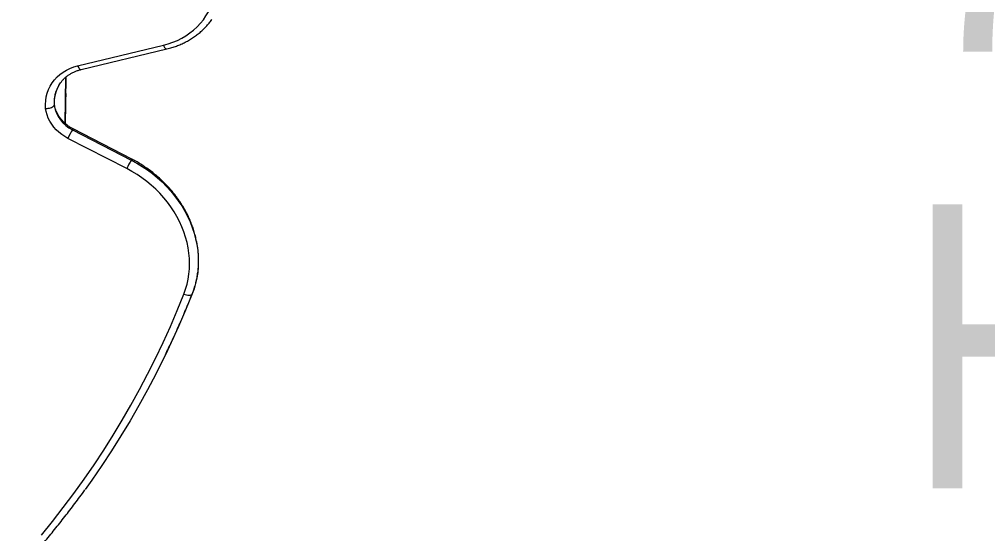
# Model space of a CAD drawing. Header units: millimetres. Extents: x -7098 to 6497, y -6127 to 5201.
# Drawn here: x -568 to 456, y -789 to -246 of the extents above; entities that cross this region are included whole.
import ezdxf

# ---------------------------------------------------------------- set-up
doc = ezdxf.new("R2010")
doc.units = ezdxf.units.MM
for name, color, linetype in [('DIKOM_ОБЪЕКТ', 7, 'Continuous'), ('DIKOM_РАЗМЕР_ЗОНА', 7, 'Continuous'), ('DIKOM_РАЗМЕР_ОБЪЕКТА', 7, 'Continuous')]:
    doc.layers.add(name, color=color, linetype=linetype)
doc.styles.add('style1', font='arial.ttf', dxfattribs={"width": 0.8})
doc.dimstyles.new('1-50', dxfattribs={"dimtxt": 300, "dimasz": 200, "dimexe": 100, "dimexo": 0, "dimgap": 100, "dimtad": 1, "dimdec": 0, "dimtxsty": 'style1', "dimcen": 0, "dimclrd": 7, "dimclre": 7, "dimadec": 1, "dimazin": 2, "dimtfac": 1, "dimtdec": 0, "dimtmove": 1, "dimatfit": 3, "dimfxl": 0, "dimlwd": 25, "dimlwe": 18, "dimarcsym": 0})

# ---------------------------------------------------------------- blocks, each defined once
blk = doc.blocks.new('*D19')
at = {"layer": 'Defpoints', "color": 0, "transparency": 16777216}
for p in [(-3422.4, 1730.2), (4498.5, 1730.2), (-3422.4, -5447.2)]:
    blk.add_point(p, dxfattribs=at)
at = {"layer": 'DIKOM_РАЗМЕР_ЗОНА', "color": 7, "lineweight": 18, "transparency": 16777216}
for p, q in [((-3422.4, 1730.2), (-3422.4, -5547.2)), ((4498.5, 1730.2), (4498.5, -5547.2))]:
    blk.add_line(p, q, dxfattribs=at)
at = {"layer": 'DIKOM_РАЗМЕР_ЗОНА', "color": 7, "lineweight": 25, "transparency": 16777216}
blk.add_line((4298.5, -5447.2), (-3222.4, -5447.2), dxfattribs=at)
at = {"layer": 'DIKOM_РАЗМЕР_ЗОНА', "color": 7, "transparency": 16777216}
for points in [[(-3222.4, -5413.9), (-3222.4, -5480.6), (-3422.4, -5447.2)], [(4298.5, -5413.9), (4298.5, -5480.6), (4498.5, -5447.2)]]:
    blk.add_solid(points, dxfattribs=at)
at = {"layer": 'DIKOM_РАЗМЕР_ЗОНА', "color": 0, "transparency": 16777216, "insert": (538, -5194.1), "char_height": 300, "attachment_point": 5, "style": 'style1'}
blk.add_mtext('7900', dxfattribs=at)
blk = doc.blocks.new('*D20')
at = {"layer": 'Defpoints', "color": 0, "transparency": 16777216}
for p in [(-612, 3700.6), (-5926, -2746.5), (-167.8, -2746.5)]:
    blk.add_point(p, dxfattribs=at)
at = {"layer": 'DIKOM_РАЗМЕР_ЗОНА', "color": 7, "lineweight": 18, "transparency": 16777216}
for p, q in [((-612, 3700.6), (-6026, 3700.6)), ((-167.8, -2746.5), (-6026, -2746.5))]:
    blk.add_line(p, q, dxfattribs=at)
at = {"layer": 'DIKOM_РАЗМЕР_ЗОНА', "color": 7, "lineweight": 25, "transparency": 16777216}
blk.add_line((-5926, 3500.6), (-5926, -2546.5), dxfattribs=at)
at = {"layer": 'DIKOM_РАЗМЕР_ЗОНА', "color": 7, "transparency": 16777216}
for points in [[(-5959.3, 3500.6), (-5892.7, 3500.6), (-5926, 3700.6)], [(-5959.3, -2546.5), (-5892.7, -2546.5), (-5926, -2746.5)]]:
    blk.add_solid(points, dxfattribs=at)
at = {"layer": 'DIKOM_РАЗМЕР_ЗОНА', "color": 0, "transparency": 16777216, "insert": (-6179.2, 477), "char_height": 300, "attachment_point": 5, "rotation": 90, "style": 'style1'}
blk.add_mtext('6450', dxfattribs=at)
blk = doc.blocks.new('*D18')
at = {"layer": 'Defpoints', "color": 0, "transparency": 16777216}
for p in [(-621.7, 5200.6), (-6648, -4870.8), (-133.4, -4870.8)]:
    blk.add_point(p, dxfattribs=at)
at = {"layer": 'DIKOM_РАЗМЕР_ЗОНА', "color": 7, "lineweight": 18, "transparency": 16777216}
for p, q in [((-621.7, 5200.6), (-6748, 5200.6)), ((-133.4, -4870.8), (-6748, -4870.8))]:
    blk.add_line(p, q, dxfattribs=at)
at = {"layer": 'DIKOM_РАЗМЕР_ЗОНА', "color": 7, "lineweight": 25, "transparency": 16777216}
blk.add_line((-6648, 5000.6), (-6648, -4670.8), dxfattribs=at)
at = {"layer": 'DIKOM_РАЗМЕР_ЗОНА', "color": 7, "transparency": 16777216}
for points in [[(-6681.3, 5000.6), (-6614.7, 5000.6), (-6648, 5200.6)], [(-6681.3, -4670.8), (-6614.7, -4670.8), (-6648, -4870.8)]]:
    blk.add_solid(points, dxfattribs=at)
at = {"layer": 'DIKOM_РАЗМЕР_ЗОНА', "color": 0, "transparency": 16777216, "insert": (-6901.2, 458.3), "char_height": 300, "attachment_point": 5, "rotation": 90, "style": 'style1'}
blk.add_mtext('10100', dxfattribs=at)
blk = doc.blocks.new('*D17')
at = {"layer": 'Defpoints', "color": 0, "transparency": 16777216}
for p in [(-5422.4, 1752.1), (6497.5, 1509.8), (-5422.4, -6026.7)]:
    blk.add_point(p, dxfattribs=at)
at = {"layer": 'DIKOM_РАЗМЕР_ЗОНА', "color": 7, "lineweight": 18, "transparency": 16777216}
for p, q in [((-5422.4, 1752.1), (-5422.4, -6126.7)), ((6497.5, 1509.8), (6497.5, -6126.7))]:
    blk.add_line(p, q, dxfattribs=at)
at = {"layer": 'DIKOM_РАЗМЕР_ЗОНА', "color": 7, "lineweight": 25, "transparency": 16777216}
blk.add_line((6297.5, -6026.7), (-5222.4, -6026.7), dxfattribs=at)
at = {"layer": 'DIKOM_РАЗМЕР_ЗОНА', "color": 7, "transparency": 16777216}
for points in [[(-5222.4, -5993.4), (-5222.4, -6060.1), (-5422.4, -6026.7)], [(6297.5, -5993.4), (6297.5, -6060.1), (6497.5, -6026.7)]]:
    blk.add_solid(points, dxfattribs=at)
at = {"layer": 'DIKOM_РАЗМЕР_ЗОНА', "color": 0, "transparency": 16777216, "insert": (537.5, -5773.6), "char_height": 300, "attachment_point": 5, "style": 'style1'}
blk.add_mtext('11900', dxfattribs=at)

msp = doc.modelspace()

# ---------------------------------------------------------------- linework, layer by layer
at = {"layer": 'DIKOM_ОБЪЕКТ', "color": 7, "linetype": 'Continuous', "lineweight": 15}
for p, q in [((-506.4, -294.7), (-415.7, -272.9)), ((-502.7, -298.6), (-412, -276.9)), ((-519.5, -355.6), (-518.7, -306.6)), ((-518.7, -306.6), (-519.5, -355.6)), ((-519, -323.9), (-519, -323.9)), ((-519, -323.9), (-519, -323.9)), ((-531.1, -336.6), (-530.9, -335.7)), ((-511.8, -362.3), (-449.6, -394.3)), ((-448.9, -393.4), (-511.2, -361.4)), ((-454.4, -403.4), (-516.6, -371.4)), ((-385.1, -535.7), (-385, -535.4))]:
    msp.add_line(p, q, dxfattribs=at)
at = {"layer": 'DIKOM_ОБЪЕКТ', "color": 7, "linetype": 'Continuous', "lineweight": 15, "flags": 128}
for points in [[(-415.7, -272.9), (-410.6, -271.5), (-405.6, -269.8), (-400.8, -267.8), (-396.2, -265.5), (-391.8, -262.9), (-387.6, -260), (-383.7, -256.9), (-380, -253.5), (-376.5, -249.8), (-373.4, -246), (-370.6, -241.9), (-368, -237.6), (-365.8, -233.2), (-363.9, -228.6), (-362.4, -223.8), (-361.2, -219), (-360.3, -214), (-359.8, -208.9), (-359.6, -203.8)], [(-415.7, -272.9), (-415.2, -274.1), (-414.5, -275.2), (-413.9, -276), (-413.2, -276.6), (-412.6, -276.9), (-412, -276.9), (-412, -276.9)], [(-540.3, -339.7), (-540.4, -335.5), (-540.1, -331.4), (-539.5, -327.4), (-538.5, -323.5), (-537.1, -319.7), (-535.3, -316.1), (-533.2, -312.6), (-530.8, -309.4), (-528.1, -306.5), (-525.1, -303.8), (-521.8, -301.3), (-518.2, -299.2), (-514.5, -297.4), (-510.5, -295.8), (-506.4, -294.7)], [(-506.4, -294.7), (-505.9, -295.9), (-505.2, -296.9), (-504.6, -297.7), (-503.9, -298.3), (-503.3, -298.6), (-502.7, -298.6), (-502.7, -298.6)], [(-519, -323.9), (-519, -324.1), (-519, -324.7), (-519, -325.6), (-519, -326.8), (-519.1, -328.4), (-519.1, -330.3), (-519.1, -332.5), (-519.2, -335), (-519.2, -337.8), (-519.3, -340.9), (-519.3, -344.2), (-519.4, -347.7), (-519.5, -351.4), (-519.5, -355.3), (-519.5, -355.6)], [(-519.5, -355.6), (-519.5, -355.3), (-519.5, -351.4), (-519.4, -347.7), (-519.3, -344.2), (-519.3, -340.9), (-519.2, -337.8), (-519.2, -335), (-519.1, -332.5), (-519.1, -330.3), (-519.1, -328.4), (-519, -326.8), (-519, -325.6), (-519, -324.7), (-519, -324.1), (-519, -323.9)], [(-516.6, -371.4), (-520, -369.5), (-523.2, -367.3), (-526.2, -364.9), (-529, -362.3), (-531.5, -359.4), (-533.7, -356.4), (-535.7, -353.2), (-537.4, -350), (-538.7, -346.6), (-539.7, -343.1), (-540.3, -339.7)], [(-449.6, -394.3), (-443.7, -397.5), (-438, -401), (-432.4, -404.7), (-427.1, -408.7), (-421.9, -413), (-417, -417.5), (-412.3, -422.2), (-407.9, -427.1), (-403.8, -432.1), (-399.9, -437.4), (-396.3, -442.8), (-393, -448.3), (-390.1, -454), (-387.5, -459.8), (-385.2, -465.6), (-383.2, -471.5), (-381.6, -477.5), (-380.3, -483.5), (-379.4, -489.5), (-378.9, -495.5), (-378.7, -501.5), (-378.9, -507.4), (-379.4, -513.3), (-380.3, -519), (-381.6, -524.7), (-383.2, -530.3), (-385.1, -535.7)], [(-393.9, -536), (-392.1, -530.9), (-390.6, -525.7), (-389.4, -520.3), (-388.6, -514.9), (-388.1, -509.4), (-387.9, -503.9), (-388.1, -498.3), (-388.6, -492.7), (-389.5, -487), (-390.6, -481.4), (-392.2, -475.8), (-394, -470.3), (-396.1, -464.8), (-398.6, -459.4), (-401.4, -454.1), (-404.4, -448.9), (-407.8, -443.8), (-411.4, -438.9), (-415.3, -434.1), (-419.5, -429.5), (-423.8, -425.1), (-428.5, -420.9), (-433.3, -416.9), (-438.3, -413.2), (-443.5, -409.7), (-448.9, -406.4), (-454.4, -403.4)], [(-544.6, -790.9), (-532.9, -776.4), (-521.5, -761.7), (-510.3, -746.8), (-499.5, -731.7), (-489, -716.4), (-478.8, -700.9), (-468.9, -685.2), (-459.3, -669.4), (-450, -653.3), (-441, -637), (-432.3, -620.6), (-424, -604), (-416, -587.2), (-408.3, -570.3), (-401, -553.2), (-393.9, -536)], [(-385.1, -535.7), (-392.2, -553), (-399.6, -570.2), (-407.3, -587.2), (-413.6, -600.4)], [(-393.9, -536), (-392.6, -536.5), (-391.2, -536.9), (-389.8, -537.1), (-388.5, -537.1), (-387.4, -537), (-386.4, -536.7), (-385.6, -536.3), (-385.1, -535.7)], [(-413.6, -600.4), (-415.4, -604.1), (-423.7, -620.8), (-432.4, -637.3), (-441.5, -653.7), (-450.8, -669.9), (-460.5, -685.8), (-470.4, -701.6), (-480.7, -717.2), (-491.3, -732.6), (-498.5, -742.7)]]:
    msp.add_lwpolyline(points, dxfattribs=at)
at = {"layer": 'DIKOM_ОБЪЕКТ', "color": 7, "linetype": 'Continuous', "lineweight": 15}
for centre, radius, start, end in [((-494.1, -334.1), 37.1, 148.6505, 183.9932), ((-496.3, -330.5), 35.4, 190.0464, 243.924), ((-389.6, -432.5), 141, 150.1239, 154.3085), ((-509.4, -363.4), 2.67, 132.8381, 156.3885), ((-327.3, -464.5), 141, 150.1239, 154.3085), ((-447.1, -395.4), 2.67, 132.8321, 156.409)]:
    msp.add_arc(centre, radius, start, end, dxfattribs=at)
for points, knots in [([(-412, -276.9), (-411.1, -276.7), (-408.4, -276), (-404.2, -274.7), (-399.4, -272.9), (-394.7, -270.9), (-390.2, -268.6), (-385.9, -266), (-381.7, -263.2), (-377.8, -260.2), (-374.1, -256.9), (-370.6, -253.4), (-367.4, -249.7), (-365.3, -247.1), (-364.4, -245.7), (-364.4, -245.7)], [0, 0, 0, 0, 0.047322, 0.13412, 0.220868, 0.307527, 0.39409, 0.480552, 0.566911, 0.653169, 0.739332, 0.825404, 0.911397, 0.997327, 1, 1, 1, 1]), ([(-525.8, -314.8), (-525.4, -314.1), (-524.4, -312.6), (-522.6, -310.3), (-520.3, -307.9), (-517.8, -305.7), (-515.1, -303.8), (-512.1, -302.1), (-509, -300.7), (-505.9, -299.5), (-503.7, -298.9), (-502.7, -298.6)], [0, 0, 0, 0, 0.082041, 0.199283, 0.316369, 0.433147, 0.549497, 0.665349, 0.78069, 0.895536, 1, 1, 1, 1]), ([(-530.9, -335.7), (-530.9, -335.3), (-531, -333.8), (-530.9, -331.1), (-530.6, -327.8), (-530, -324.6), (-529.1, -321.5), (-527.8, -318.5), (-526.7, -316.2), (-526, -315), (-525.8, -314.8)], [0, 0, 0, 0, 0.050032, 0.199262, 0.348908, 0.499253, 0.650307, 0.802014, 0.954256, 1, 1, 1, 1]), ([(-540.3, -339.7), (-540.3, -339.7), (-539.8, -339.7), (-538.4, -339.7), (-536.2, -339.4), (-533.9, -338.7), (-532.1, -337.8), (-531.4, -337), (-531.1, -336.6)], [0, 0, 0, 0, 0.005734, 0.141688, 0.356426, 0.571006, 0.785504, 1, 1, 1, 1]), ([(-511.2, -361.4), (-511.7, -361.1), (-513.1, -360.4), (-515.3, -359), (-517.9, -357.1), (-520.3, -355), (-522.5, -352.7), (-524.5, -350.3), (-526.3, -347.8), (-527.8, -345.2), (-529, -342.5), (-530, -339.7), (-530.6, -337.4), (-530.8, -336), (-530.9, -335.5)], [0, 0, 0, 0, 0.044869, 0.135456, 0.226047, 0.31661, 0.407162, 0.497719, 0.588307, 0.678969, 0.769765, 0.86077, 0.952077, 1, 1, 1, 1]), ([(-385, -535.4), (-384.6, -534.5), (-383.6, -531.9), (-382.2, -527.6), (-380.8, -522.4), (-379.8, -517.1), (-379, -511.7), (-378.5, -506.2), (-378.4, -500.7), (-378.5, -495.2), (-379, -489.6), (-379.7, -484.1), (-380.8, -478.5), (-382.2, -473), (-383.8, -467.5), (-385.8, -462), (-388, -456.6), (-390.5, -451.3), (-393.3, -446.1), (-396.4, -441), (-399.7, -436), (-403.3, -431.2), (-407.1, -426.5), (-411.1, -421.9), (-415.4, -417.6), (-419.9, -413.4), (-424.5, -409.4), (-429.4, -405.6), (-434.4, -402), (-439.6, -398.6), (-444.4, -395.8), (-447.6, -394.1), (-448.9, -393.4)], [0, 0, 0, 0, 0.0186, 0.05247, 0.086354, 0.120254, 0.154179, 0.188129, 0.222106, 0.256111, 0.290147, 0.324211, 0.358303, 0.392422, 0.426567, 0.460735, 0.494923, 0.52913, 0.563354, 0.597593, 0.631844, 0.666105, 0.700376, 0.734654, 0.768938, 0.803229, 0.837523, 0.87182, 0.906121, 0.940424, 0.97473, 1, 1, 1, 1]), ([(-413.5, -600.3), (-411.3, -595.6), (-406.6, -585.8), (-399.7, -570.6), (-392.9, -554.9), (-388.1, -543.1), (-385.5, -536.7), (-385, -535.4)], [0, 0, 0, 0, 0.216819, 0.462208, 0.707599, 0.940083, 1, 1, 1, 1]), ([(-812.1, -1022.8), (-809.3, -1021.2), (-801.4, -1016.7), (-788.5, -1008.9), (-773.3, -999.5), (-758.3, -989.9), (-743.5, -980), (-728.8, -969.9), (-714.4, -959.6), (-700.3, -949), (-686.3, -938.2), (-672.5, -927.1), (-659, -915.9), (-645.6, -904.4), (-632.5, -892.7), (-619.7, -880.8), (-607, -868.7), (-594.6, -856.3), (-582.4, -843.8), (-570.5, -831), (-558.8, -818.1), (-547.3, -805), (-536.2, -791.6), (-525.2, -778.1), (-514.5, -764.4), (-505.6, -752.6), (-500.4, -745.4), (-498.6, -742.8)], [0, 0, 0, 0, 0.021942, 0.063498, 0.105052, 0.146606, 0.188159, 0.229711, 0.271261, 0.312811, 0.354359, 0.395906, 0.437453, 0.478998, 0.520543, 0.562086, 0.603628, 0.64517, 0.686711, 0.728251, 0.76979, 0.811329, 0.852866, 0.894404, 0.935941, 0.977477, 1, 1, 1, 1])]:
    msp.add_open_spline(points, degree=3, knots=knots, dxfattribs=at)

# ---------------------------------------------------------------- texts
at = {"layer": 'DIKOM_РАЗМЕР_ОБЪЕКТА', "char_height": 300, "width": 5885.531, "attachment_point": 1, "style": 'style1'}
for s, insert in [('\\A1;72.1m{\\H0.7x;\\S2^ ;}', (370.5, 122.3)), ('H-3800', (370.5, -441.2))]:
    msp.add_mtext(s, dxfattribs=dict(at, insert=insert))

# ---------------------------------------------------------------- dimensions: what is measured, and where the dimension line sits
at = {"layer": 'DIKOM_РАЗМЕР_ЗОНА'}
for base, p1, p2, text, picture, middle in [((-6648, -4870.8), (-621.7, 5200.6), (-133.4, -4870.8), '10100', '*D18', (-6648, 458.3)), ((-5926, -2746.5), (-612, 3700.6), (-167.8, -2746.5), '6450', '*D20', (-5926, 477))]:
    dim = msp.add_linear_dim(base=base, p1=p1, p2=p2, angle=90, text=text, dimstyle='1-50', override={"dimscale": 1, "dimtix": 0, "dimtofl": 1, "dimtmove": 1, "dimatfit": 3}, dxfattribs=at)
    dim.commit()
    dim.dimension.update_dxf_attribs({"geometry": picture, "text_midpoint": middle, "dimtype": 160})
for base, p1, p2, text, picture, middle in [((-5422.4, -6026.7), (6497.5, 1509.8), (-5422.4, 1752.1), '11900', '*D17', (537.5, -6026.7)), ((-3422.4, -5447.2), (4498.5, 1730.2), (-3422.4, 1730.2), '7900', '*D19', (538, -5447.2))]:
    dim = msp.add_linear_dim(base=base, p1=p1, p2=p2, text=text, dimstyle='1-50', override={"dimscale": 1, "dimtix": 0, "dimtofl": 1, "dimtmove": 1, "dimatfit": 3}, dxfattribs=at)
    dim.commit()
    dim.dimension.update_dxf_attribs({"geometry": picture, "text_midpoint": middle, "dimtype": 160})

doc.saveas('drawing.dxf')
